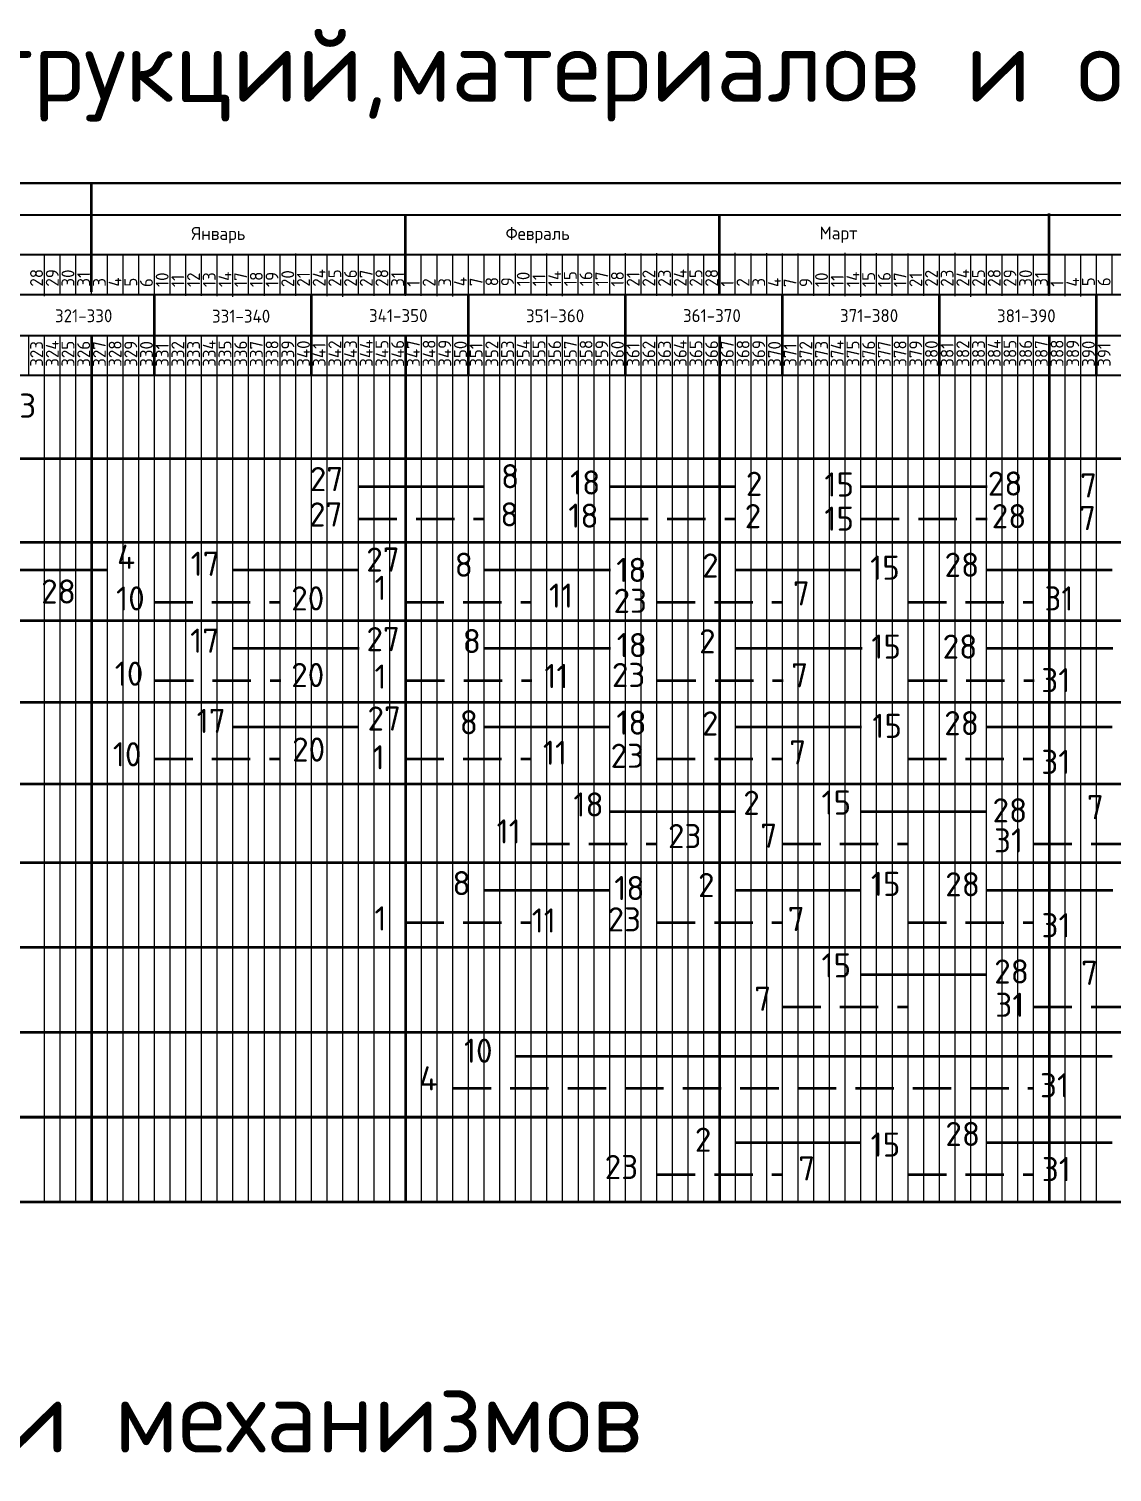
# Model space of a CAD drawing. Header units: millimetres. Extents: x -782 to 10910, y 3841 to 9763.
# Drawn here: x 3675.6 to 3765.3, y 8183.2 to 8302.7 of the extents above; entities that cross this region are included whole.
import ezdxf

# ---------------------------------------------------------------- set-up
doc = ezdxf.new("R2010")
doc.units = ezdxf.units.MM
doc.linetypes.add('HIDDEN2', pattern=[4.7625, 3.175, -1.5875])
doc.layers.add('A0-08', color=101, linetype='Continuous')
doc.styles.add('GOST-2.304_Type-B', font='GOST_Common.ttf')
doc.styles.get("Standard").update_dxf_attribs({"font": 'isocpeur.ttf'})

msp = doc.modelspace()

# ---------------------------------------------------------------- linework, layer by layer
at = {"lineweight": 50}
for p, q in [((3680.779779, 8280.950599), (3680.779779, 8289.948506)), ((3706.779717, 8280.645943), (3706.779717, 8287.327425)), ((3732.779528, 8280.684554), (3732.779528, 8287.366036)), ((3760.078627, 8280.755326), (3760.078627, 8287.436808)), ((3685.981601, 8274.012964), (3685.981601, 8280.645943)), ((3698.981601, 8274.036042), (3698.981601, 8280.669021)), ((3711.981601, 8274.005271), (3711.981601, 8280.63825)), ((3724.981601, 8274.012964), (3724.981601, 8280.645943)), ((3737.981601, 8274.012964), (3737.981601, 8280.645943)), ((3750.981601, 8274.036042), (3750.981601, 8280.669021)), ((3763.981601, 8274.005271), (3763.981601, 8280.63825)), ((3680.778891, 8277.243928), (3680.780172, 8205.511076)), ((3706.778651, 8277.408238), (3706.779933, 8205.675386)), ((3732.778526, 8277.283485), (3732.779807, 8205.550632)), ((3760.077625, 8277.354257), (3760.078906, 8205.621404)), ((3207.263072, 8267.141568), (3997.981601, 8267.144808)), ((3702.88163, 8264.837386), (3713.281601, 8264.837386)), ((3723.681601, 8264.837386), (3734.081627, 8264.837386)), ((3744.481601, 8264.837386), (3754.935724, 8264.837386)), ((3207.263041, 8260.239402), (3997.981601, 8260.239402)), ((3723.681601, 8260.241518), (3734.081627, 8260.24156)), ((3744.481601, 8260.241603), (3754.935724, 8260.241646)), ((3671.68163, 8257.933189), (3682.081601, 8257.933189)), ((3692.481601, 8257.933189), (3702.881627, 8257.933189)), ((3713.281601, 8257.933189), (3723.735724, 8257.933189)), ((3734.081627, 8257.933189), (3744.481627, 8257.933189)), ((3754.881627, 8257.933189), (3765.281601, 8257.933189)), ((3207.263072, 8253.748564), (3997.981601, 8253.748564)), ((3692.535753, 8251.442351), (3702.935724, 8251.442351)), ((3713.335724, 8251.442351), (3723.73575, 8251.442351)), ((3734.135724, 8251.442351), (3744.589848, 8251.442351)), ((3754.93575, 8251.442351), (3765.33575, 8251.442351)), ((3207.263072, 8246.983507), (3997.981601, 8246.983507)), ((3692.481655, 8244.951512), (3702.881627, 8244.951512)), ((3713.281627, 8244.951512), (3723.681653, 8244.951512)), ((3734.081627, 8244.951512), (3744.53575, 8244.951512)), ((3754.881653, 8244.951512), (3765.281653, 8244.951512)), ((3207.263072, 8240.21845), (3997.981601, 8240.22138)), ((3207.263072, 8240.21845), (3997.981601, 8240.22138)), ((3723.68163, 8237.922976), (3734.081601, 8237.922976)), ((3744.481601, 8237.922976), (3754.881627, 8237.922976)), ((3207.263072, 8233.716445), (3997.981601, 8233.716445)), ((3713.281601, 8231.410232), (3723.681573, 8231.410232)), ((3734.081573, 8231.410232), (3744.481599, 8231.410232)), ((3754.881573, 8231.410232), (3765.335696, 8231.410232)), ((3207.263072, 8226.688336), (3997.981601, 8226.691275)), ((3207.263072, 8226.688336), (3997.981601, 8226.691275)), ((3744.481601, 8224.438594), (3754.881573, 8224.438594)), ((3207.263072, 8219.660227), (3997.981601, 8219.660227)), ((3207.263072, 8219.660227), (3997.981601, 8219.660227)), ((3715.881601, 8217.680518), (3765.281573, 8217.680518)), ((3207.263072, 8212.632118), (3997.981601, 8212.635048)), ((3207.263072, 8212.632118), (3997.981601, 8212.635048)), ((3207.263072, 8212.632118), (3997.981601, 8212.632118)), ((3734.081627, 8210.53454), (3744.481599, 8210.53454)), ((3754.881599, 8210.53454), (3765.281624, 8210.53454)), ((3207.26283, 8205.604008), (3997.981601, 8205.606947)), ((3207.26283, 8205.604008), (3997.981601, 8205.606947)), ((3207.26283, 8205.604008), (3997.981601, 8205.606947)), ((3207.26283, 8205.604008), (3997.981601, 8205.606947))]:
    msp.add_line(p, q, dxfattribs=at)
at = {"lineweight": 25}
for p, q in [((3676.879906, 8280.694404), (3676.879906, 8284.018586)), ((3676.879969, 8280.589436), (3676.879969, 8283.913618)), ((3678.179906, 8280.663634), (3678.179906, 8283.987816)), ((3679.479906, 8280.668707), (3679.479906, 8283.992889)), ((3680.779843, 8280.725347), (3680.779843, 8284.04953)), ((3682.079906, 8280.668707), (3682.079906, 8283.992889)), ((3683.379843, 8280.725347), (3683.379843, 8284.04953)), ((3683.379843, 8280.707445), (3683.379843, 8284.031627)), ((3683.379906, 8280.668707), (3683.379906, 8283.992889)), ((3684.679843, 8280.725347), (3684.679843, 8284.04953)), ((3684.679906, 8280.637937), (3684.679906, 8283.962119)), ((3685.979843, 8280.694577), (3685.979843, 8284.018759)), ((3685.979843, 8280.615172), (3685.979843, 8283.939354)), ((3687.279843, 8280.663806), (3687.279843, 8283.987988)), ((3688.579843, 8280.615172), (3688.579843, 8283.939354)), ((3689.87978, 8280.743077), (3689.87978, 8284.06726)), ((3689.879843, 8280.615172), (3689.879843, 8283.939354)), ((3691.179843, 8280.584402), (3691.179843, 8283.908584)), ((3692.47978, 8280.743077), (3692.47978, 8284.06726)), ((3692.479843, 8280.553631), (3692.479843, 8283.877813)), ((3693.77978, 8280.743077), (3693.77978, 8284.06726)), ((3695.07978, 8280.712307), (3695.07978, 8284.036489)), ((3695.07978, 8280.615345), (3695.07978, 8283.939527)), ((3696.37978, 8280.681536), (3696.37978, 8284.005718)), ((3697.67978, 8280.615345), (3697.67978, 8283.939527)), ((3698.979717, 8280.760807), (3698.979717, 8284.08499)), ((3698.97978, 8280.615345), (3698.97978, 8283.939527)), ((3700.27978, 8280.584574), (3700.27978, 8283.908756)), ((3701.579717, 8280.760807), (3701.579717, 8284.08499)), ((3701.57978, 8280.553803), (3701.57978, 8283.877986)), ((3702.879717, 8280.760807), (3702.879717, 8284.08499)), ((3704.179717, 8280.730037), (3704.179717, 8284.054219)), ((3704.179717, 8280.633075), (3704.179717, 8283.957257)), ((3705.479717, 8280.699266), (3705.479717, 8284.023448)), ((3706.779717, 8280.633075), (3706.779717, 8283.957257)), ((3708.079654, 8280.76098), (3708.079654, 8284.085162)), ((3708.079717, 8280.633075), (3708.079717, 8283.957257)), ((3709.379717, 8280.602304), (3709.379717, 8283.926486)), ((3710.679654, 8280.76098), (3710.679654, 8284.085162)), ((3710.679717, 8280.571533), (3710.679717, 8283.895716)), ((3711.979654, 8280.76098), (3711.979654, 8284.085162)), ((3713.279654, 8280.730209), (3713.279654, 8284.054391)), ((3713.279654, 8280.650805), (3713.279654, 8283.974987)), ((3714.579654, 8280.699438), (3714.579654, 8284.023621)), ((3715.879654, 8280.650805), (3715.879654, 8283.974987)), ((3717.179591, 8280.77871), (3717.179591, 8284.102892)), ((3717.179654, 8280.650805), (3717.179654, 8283.974987)), ((3718.479654, 8280.620034), (3718.479654, 8283.944216)), ((3719.779591, 8280.77871), (3719.779591, 8284.102892)), ((3719.779654, 8280.589263), (3719.779654, 8283.913446)), ((3721.079591, 8280.77871), (3721.079591, 8284.102892)), ((3722.379591, 8280.747939), (3722.379591, 8284.072121)), ((3722.379591, 8280.650977), (3722.379591, 8283.975159)), ((3723.679591, 8280.717168), (3723.679591, 8284.041351)), ((3724.979591, 8280.650977), (3724.979591, 8283.975159)), ((3726.279528, 8280.79644), (3726.279528, 8284.120622)), ((3726.279591, 8280.650977), (3726.279591, 8283.975159)), ((3727.579591, 8280.620207), (3727.579591, 8283.944389)), ((3728.879528, 8280.79644), (3728.879528, 8284.120622)), ((3728.879591, 8280.589436), (3728.879591, 8283.913618)), ((3730.179528, 8280.79644), (3730.179528, 8284.120622)), ((3731.479528, 8280.765669), (3731.479528, 8284.089851)), ((3731.479528, 8280.668707), (3731.479528, 8283.992889)), ((3732.779528, 8280.734898), (3732.779528, 8284.059081)), ((3734.079528, 8280.668707), (3734.079528, 8283.992889)), ((3735.379465, 8280.796612), (3735.379465, 8284.120794)), ((3735.379528, 8280.707445), (3735.379528, 8284.031627)), ((3735.379528, 8280.668707), (3735.379528, 8283.992889)), ((3736.679528, 8280.637937), (3736.679528, 8283.962119)), ((3737.979465, 8280.796612), (3737.979465, 8284.120794)), ((3737.979528, 8280.615172), (3737.979528, 8283.939354)), ((3739.279465, 8280.796612), (3739.279465, 8284.120794)), ((3740.579465, 8280.765842), (3740.579465, 8284.090024)), ((3740.579528, 8280.615172), (3740.579528, 8283.939354)), ((3741.879465, 8280.735071), (3741.879465, 8284.059253)), ((3741.879528, 8280.615172), (3741.879528, 8283.939354)), ((3743.179528, 8280.584402), (3743.179528, 8283.908584)), ((3744.479402, 8280.814342), (3744.479402, 8284.138524)), ((3744.479528, 8280.553631), (3744.479528, 8283.877813)), ((3747.079402, 8280.814342), (3747.079402, 8284.138524)), ((3747.079466, 8280.615345), (3747.079466, 8283.939527)), ((3748.379402, 8280.814342), (3748.379402, 8284.138524)), ((3749.679402, 8280.783572), (3749.679402, 8284.107754)), ((3749.679466, 8280.615345), (3749.679466, 8283.939527)), ((3750.979402, 8280.752801), (3750.979402, 8284.076983)), ((3750.979466, 8280.615345), (3750.979466, 8283.939527)), ((3752.279466, 8280.584574), (3752.279466, 8283.908756)), ((3753.579342, 8280.691613), (3753.579342, 8284.015795)), ((3753.579466, 8280.553803), (3753.579466, 8283.877986)), ((3756.179342, 8280.691613), (3756.179342, 8284.015795)), ((3756.179402, 8280.633075), (3756.179402, 8283.957257)), ((3757.479342, 8280.691613), (3757.479342, 8284.015795)), ((3758.779342, 8280.660842), (3758.779342, 8283.985024)), ((3758.779402, 8280.633075), (3758.779402, 8283.957257)), ((3760.079342, 8280.630071), (3760.079342, 8283.954254)), ((3760.079402, 8280.633075), (3760.079402, 8283.957257)), ((3761.379402, 8280.602304), (3761.379402, 8283.926486)), ((3762.679279, 8280.691785), (3762.679279, 8284.015967)), ((3762.679402, 8280.571533), (3762.679402, 8283.895716)), ((3765.279279, 8280.691785), (3765.279279, 8284.015967)), ((3765.279339, 8280.650805), (3765.279339, 8283.974987)), ((3675.581601, 8273.997579), (3675.581601, 8277.321761)), ((3675.581601, 8273.997579), (3675.581601, 8277.321761)), ((3676.881601, 8205.605749), (3676.881601, 8277.337146)), ((3676.881601, 8273.997579), (3676.881601, 8277.321761)), ((3676.881601, 8273.997579), (3676.881601, 8277.321761)), ((3678.181601, 8273.997579), (3678.181601, 8277.337146)), ((3678.181601, 8205.605753), (3678.181601, 8277.337146)), ((3679.481601, 8205.605758), (3679.481601, 8277.337146)), ((3679.481601, 8273.982193), (3679.481601, 8277.306375)), ((3679.481601, 8273.982193), (3679.481601, 8277.306375)), ((3680.781601, 8205.605763), (3680.781601, 8277.337146)), ((3680.781601, 8273.982193), (3680.781601, 8277.306375)), ((3680.781601, 8273.982193), (3680.781601, 8277.306375)), ((3682.081601, 8205.605768), (3682.081601, 8277.337146)), ((3682.081601, 8273.982193), (3682.081601, 8277.321761)), ((3683.381601, 8205.605773), (3683.381601, 8277.337146)), ((3683.381601, 8273.966808), (3683.381601, 8277.29099)), ((3683.381601, 8273.966808), (3683.381601, 8277.29099)), ((3684.681601, 8205.605777), (3684.681601, 8277.337146)), ((3684.681601, 8273.966808), (3684.681601, 8277.29099)), ((3684.681601, 8273.966808), (3684.681601, 8277.29099)), ((3685.981601, 8205.605782), (3685.981601, 8277.337146)), ((3685.981601, 8273.966808), (3685.981601, 8277.306375)), ((3687.281601, 8205.605787), (3687.281601, 8277.337146)), ((3687.281601, 8273.982193), (3687.281601, 8277.306375)), ((3687.281601, 8273.982193), (3687.281601, 8277.306375)), ((3688.581601, 8205.605792), (3688.581601, 8277.337146)), ((3688.581601, 8273.982193), (3688.581601, 8277.306375)), ((3688.581601, 8273.982193), (3688.581601, 8277.306375)), ((3689.881601, 8205.605797), (3689.881601, 8277.337146)), ((3689.881601, 8273.982193), (3689.881601, 8277.321761)), ((3691.181601, 8205.605802), (3691.181601, 8277.337146)), ((3691.181601, 8273.982193), (3691.181601, 8277.306375)), ((3691.181601, 8273.982193), (3691.181601, 8277.306375)), ((3692.481601, 8205.605806), (3692.481601, 8277.337146)), ((3692.481601, 8273.982193), (3692.481601, 8277.306375)), ((3692.481601, 8273.982193), (3692.481601, 8277.306375)), ((3693.781601, 8205.605811), (3693.781601, 8277.337146)), ((3693.781601, 8273.982193), (3693.781601, 8277.321761)), ((3695.081601, 8205.605816), (3695.081601, 8277.337146)), ((3695.081601, 8273.982193), (3695.081601, 8277.306375)), ((3695.081601, 8273.982193), (3695.081601, 8277.306375)), ((3696.381601, 8205.605821), (3696.381601, 8277.337146)), ((3696.381601, 8273.982193), (3696.381601, 8277.306375)), ((3696.381601, 8273.982193), (3696.381601, 8277.306375)), ((3697.681601, 8205.605826), (3697.681601, 8277.337146)), ((3697.681601, 8273.982193), (3697.681601, 8277.321761)), ((3698.981601, 8205.60583), (3698.981601, 8277.337146)), ((3698.981601, 8273.982193), (3698.981601, 8277.306375)), ((3698.981601, 8273.982193), (3698.981601, 8277.306375)), ((3700.281601, 8205.605835), (3700.281601, 8277.337146)), ((3700.281601, 8273.982193), (3700.281601, 8277.306375)), ((3700.281601, 8273.982193), (3700.281601, 8277.306375)), ((3701.581601, 8205.60584), (3701.581601, 8277.337146)), ((3701.581601, 8273.982193), (3701.581601, 8277.321761)), ((3702.881601, 8274.012964), (3702.881601, 8277.337146)), ((3702.881601, 8274.012964), (3702.881601, 8277.337146)), ((3702.881601, 8205.605845), (3702.881601, 8277.337146)), ((3704.181601, 8274.012964), (3704.181601, 8277.337146)), ((3704.181601, 8274.012964), (3704.181601, 8277.337146)), ((3704.181601, 8205.60585), (3704.181601, 8277.337146)), ((3705.481601, 8274.012964), (3705.481601, 8277.352531)), ((3705.481601, 8205.605855), (3705.481601, 8277.337146)), ((3706.781601, 8205.605859), (3706.781601, 8277.337146)), ((3706.781601, 8273.997579), (3706.781601, 8277.321761)), ((3706.781601, 8273.997579), (3706.781601, 8277.321761)), ((3708.081601, 8205.605864), (3708.081601, 8277.337146)), ((3708.081601, 8273.997579), (3708.081601, 8277.321761)), ((3708.081601, 8273.997579), (3708.081601, 8277.321761)), ((3709.381601, 8273.997579), (3709.381601, 8277.337146)), ((3709.381601, 8205.605869), (3709.381601, 8277.337146)), ((3710.681601, 8274.012964), (3710.681601, 8277.337146)), ((3710.681601, 8274.012964), (3710.681601, 8277.337146)), ((3710.681601, 8205.605874), (3710.681601, 8277.337146)), ((3711.981601, 8274.012964), (3711.981601, 8277.337146)), ((3711.981601, 8274.012964), (3711.981601, 8277.337146)), ((3711.981601, 8205.605879), (3711.981601, 8277.337146)), ((3713.281601, 8274.012964), (3713.281601, 8277.352531)), ((3713.281601, 8205.605883), (3713.281601, 8277.337146)), ((3714.581601, 8274.012964), (3714.581601, 8277.337146)), ((3714.581601, 8274.012964), (3714.581601, 8277.337146)), ((3714.581601, 8205.605888), (3714.581601, 8277.337146)), ((3715.881601, 8274.012964), (3715.881601, 8277.337146)), ((3715.881601, 8274.012964), (3715.881601, 8277.337146)), ((3715.881601, 8205.605893), (3715.881601, 8277.337146)), ((3717.181601, 8274.012964), (3717.181601, 8277.352531)), ((3717.181868, 8205.605904), (3717.181601, 8277.337146)), ((3718.481601, 8274.012964), (3718.481601, 8277.337146)), ((3718.481601, 8274.012964), (3718.481601, 8277.337146)), ((3718.481601, 8205.605903), (3718.481601, 8277.337146)), ((3719.781601, 8274.012964), (3719.781601, 8277.337146)), ((3719.781601, 8274.012964), (3719.781601, 8277.337146)), ((3719.781601, 8205.605907), (3719.781601, 8277.337146)), ((3721.081601, 8274.012964), (3721.081601, 8277.352531)), ((3721.081601, 8205.605912), (3721.081601, 8277.337146)), ((3722.381601, 8274.012964), (3722.381601, 8277.337146)), ((3722.381601, 8274.012964), (3722.381601, 8277.337146)), ((3722.381601, 8205.605917), (3722.381601, 8277.337146)), ((3723.681601, 8274.012964), (3723.681601, 8277.337146)), ((3723.681601, 8274.012964), (3723.681601, 8277.337146)), ((3723.681601, 8205.605922), (3723.681601, 8277.337146)), ((3724.981601, 8274.012964), (3724.981601, 8277.352531)), ((3724.981601, 8205.605927), (3724.981601, 8277.337146)), ((3726.281601, 8274.028349), (3726.281601, 8277.352531)), ((3726.281601, 8274.028349), (3726.281601, 8277.352531)), ((3726.281601, 8205.605932), (3726.281601, 8277.337146)), ((3727.581601, 8274.028349), (3727.581601, 8277.352531)), ((3727.581601, 8274.028349), (3727.581601, 8277.352531)), ((3727.581601, 8205.605936), (3727.581601, 8277.337146)), ((3728.881601, 8274.028349), (3728.881601, 8277.367917)), ((3728.881601, 8205.605941), (3728.881601, 8277.337146)), ((3730.181601, 8274.012964), (3730.181601, 8277.337146)), ((3730.181601, 8274.012964), (3730.181601, 8277.337146)), ((3730.181601, 8205.605946), (3730.181601, 8277.337146)), ((3731.481601, 8274.012964), (3731.481601, 8277.337146)), ((3731.481601, 8274.012964), (3731.481601, 8277.337146)), ((3731.481601, 8205.605951), (3731.481601, 8277.337146)), ((3732.781601, 8274.012964), (3732.781601, 8277.352531)), ((3732.781601, 8205.605956), (3732.781601, 8277.337146)), ((3734.081601, 8274.028349), (3734.081601, 8277.352531)), ((3734.081601, 8274.028349), (3734.081601, 8277.352531)), ((3734.081601, 8205.60596), (3734.081601, 8277.337146)), ((3735.381601, 8274.028349), (3735.381601, 8277.352531)), ((3735.381601, 8274.028349), (3735.381601, 8277.352531)), ((3735.381601, 8205.605965), (3735.381601, 8277.337146)), ((3736.681601, 8274.028349), (3736.681601, 8277.367917)), ((3736.681601, 8205.60597), (3736.681601, 8277.337146)), ((3737.981601, 8274.028349), (3737.981601, 8277.352531)), ((3737.981601, 8274.028349), (3737.981601, 8277.352531)), ((3737.981601, 8205.605975), (3737.981601, 8277.337146)), ((3739.281601, 8274.028349), (3739.281601, 8277.352531)), ((3739.281601, 8274.028349), (3739.281601, 8277.352531)), ((3739.281601, 8205.60598), (3739.281601, 8277.337146)), ((3740.581601, 8274.028349), (3740.581601, 8277.367917)), ((3740.581601, 8205.605985), (3740.581601, 8277.337146)), ((3741.881601, 8274.028349), (3741.881601, 8277.352531)), ((3741.881601, 8274.028349), (3741.881601, 8277.352531)), ((3741.881601, 8205.605989), (3741.881601, 8277.337146)), ((3743.181601, 8274.028349), (3743.181601, 8277.352531)), ((3743.181601, 8274.028349), (3743.181601, 8277.352531)), ((3743.181601, 8205.605994), (3743.181601, 8277.337146)), ((3744.481601, 8274.028349), (3744.481601, 8277.367917)), ((3744.481601, 8205.605999), (3744.481601, 8277.337146)), ((3745.781601, 8274.028349), (3745.781601, 8277.352531)), ((3745.781601, 8274.028349), (3745.781601, 8277.352531)), ((3745.781601, 8205.606004), (3745.781601, 8277.337146)), ((3747.081601, 8274.028349), (3747.081601, 8277.352531)), ((3747.081601, 8274.028349), (3747.081601, 8277.352531)), ((3747.081601, 8205.606009), (3747.081601, 8277.337146)), ((3748.381601, 8274.028349), (3748.381601, 8277.367917)), ((3748.381601, 8205.606013), (3748.381601, 8277.337146)), ((3749.681601, 8274.012964), (3749.681601, 8277.337146)), ((3749.681601, 8274.012964), (3749.681601, 8277.337146)), ((3749.681601, 8205.606018), (3749.681601, 8277.337146)), ((3750.981601, 8274.012964), (3750.981601, 8277.337146)), ((3750.981601, 8274.012964), (3750.981601, 8277.337146)), ((3750.981601, 8205.606023), (3750.981601, 8277.337146)), ((3752.281601, 8274.012964), (3752.281601, 8277.352531)), ((3752.281601, 8205.606028), (3752.281601, 8277.337146)), ((3753.581601, 8205.606033), (3753.581601, 8277.337146)), ((3753.581601, 8273.997579), (3753.581601, 8277.321761)), ((3753.581601, 8273.997579), (3753.581601, 8277.321761)), ((3754.881601, 8205.606038), (3754.881601, 8277.337146)), ((3754.881601, 8273.997579), (3754.881601, 8277.321761)), ((3754.881601, 8273.997579), (3754.881601, 8277.321761)), ((3756.181601, 8273.997579), (3756.181601, 8277.337146)), ((3756.181601, 8205.606042), (3756.181601, 8277.337146)), ((3757.481601, 8274.012964), (3757.481601, 8277.337146)), ((3757.481601, 8274.012964), (3757.481601, 8277.337146)), ((3757.481601, 8205.606047), (3757.481601, 8277.337146)), ((3758.781601, 8274.012964), (3758.781601, 8277.337146)), ((3758.781601, 8274.012964), (3758.781601, 8277.337146)), ((3758.781601, 8205.606052), (3758.781601, 8277.337146)), ((3760.081601, 8274.012964), (3760.081601, 8277.352531)), ((3760.081601, 8205.606057), (3760.081601, 8277.337146)), ((3761.381601, 8274.012964), (3761.381601, 8277.337146)), ((3761.381601, 8274.012964), (3761.381601, 8277.337146)), ((3761.381601, 8205.606062), (3761.381601, 8277.337146)), ((3762.681601, 8274.012964), (3762.681601, 8277.337146)), ((3762.681601, 8274.012964), (3762.681601, 8277.337146)), ((3762.681601, 8205.606066), (3762.681601, 8277.337146)), ((3763.981601, 8274.012964), (3763.981601, 8277.352531)), ((3763.981601, 8205.606071), (3763.981601, 8277.337146))]:
    msp.add_line(p, q, dxfattribs=at)
at = {"lineweight": -3}
for p, q in [((3678.179906, 8280.699478), (3678.179843, 8284.026005)), ((3679.479843, 8280.773676), (3679.479779, 8284.100202)), ((3680.779906, 8280.699478), (3680.780686, 8284.019147)), ((3682.079843, 8280.756118), (3682.080623, 8284.075787)), ((3683.379906, 8280.68192), (3683.380687, 8284.001589)), ((3684.679843, 8280.738216), (3684.680623, 8284.057884)), ((3687.279843, 8280.645943), (3687.280623, 8283.965612)), ((3688.57978, 8280.773848), (3688.579717, 8284.100375)), ((3691.17978, 8280.773848), (3691.18056, 8284.093517)), ((3693.77978, 8280.663673), (3693.779717, 8283.9902)), ((3696.37978, 8280.646115), (3696.380561, 8283.965784)), ((3697.679717, 8280.791578), (3697.679654, 8284.118105)), ((3700.279717, 8280.791578), (3700.280497, 8284.111247)), ((3702.879717, 8280.663845), (3702.879654, 8283.990372)), ((3705.479717, 8280.663845), (3705.480498, 8283.983514)), ((3706.779654, 8280.809308), (3706.779591, 8284.135835)), ((3709.379654, 8280.79175), (3709.380434, 8284.111419)), ((3709.379717, 8280.676886), (3709.380498, 8283.996555)), ((3711.979654, 8280.681575), (3711.979591, 8284.008102)), ((3714.579654, 8280.681575), (3714.580434, 8284.001244)), ((3715.879591, 8280.80948), (3715.879528, 8284.136007)), ((3718.479591, 8280.80948), (3718.480371, 8284.129149)), ((3721.079591, 8280.699305), (3721.079528, 8284.025832)), ((3722.379591, 8280.712519), (3722.380372, 8284.032187)), ((3723.679591, 8280.681748), (3723.680372, 8284.001417)), ((3724.979528, 8280.82721), (3724.979465, 8284.153737)), ((3727.579528, 8280.82721), (3727.580308, 8284.146879)), ((3730.179528, 8280.699478), (3730.179465, 8284.026005)), ((3732.779528, 8280.699478), (3732.780309, 8284.019147)), ((3734.079465, 8280.84494), (3734.079402, 8284.171467)), ((3735.379529, 8280.68192), (3735.380309, 8284.001589)), ((3736.679465, 8280.827383), (3736.680246, 8284.147052)), ((3736.679528, 8280.738216), (3736.680309, 8284.057884)), ((3739.279528, 8280.645943), (3739.280309, 8283.965612)), ((3743.179402, 8280.845113), (3743.179339, 8284.17164)), ((3745.779402, 8280.845113), (3745.780183, 8284.164782)), ((3745.779465, 8280.663673), (3745.779402, 8283.9902)), ((3748.379466, 8280.646115), (3748.380246, 8283.965784)), ((3752.279339, 8280.862843), (3752.279276, 8284.18937)), ((3754.879402, 8280.663845), (3754.879339, 8283.990372)), ((3754.879342, 8280.722383), (3754.880122, 8284.042052)), ((3757.479402, 8280.663845), (3757.480183, 8283.983514)), ((3761.379279, 8280.740113), (3761.379216, 8284.06664)), ((3761.379403, 8280.676886), (3761.380183, 8283.996555)), ((3763.979339, 8280.681575), (3763.979276, 8284.008102)), ((3763.979279, 8280.722556), (3763.980059, 8284.042224))]:
    msp.add_line(p, q, dxfattribs=at)
at = {"linetype": 'HIDDEN2', "lineweight": 50}
for p, q in [((3702.881601, 8262.166755), (3713.281601, 8262.166755)), ((3723.681601, 8262.166755), (3734.081627, 8262.166755)), ((3744.481601, 8262.166755), (3754.935724, 8262.166755)), ((3685.981601, 8255.262558), (3696.381601, 8255.262558)), ((3706.781601, 8255.262558), (3717.181601, 8255.262558)), ((3727.581601, 8255.262558), (3737.981601, 8255.262558)), ((3748.381601, 8255.262558), (3758.781601, 8255.262558)), ((3686.035724, 8248.77172), (3696.435724, 8248.77172)), ((3706.835724, 8248.77172), (3717.235724, 8248.77172)), ((3727.635724, 8248.77172), (3738.035724, 8248.77172)), ((3748.435724, 8248.77172), (3758.835724, 8248.77172)), ((3685.981627, 8242.280882), (3696.381627, 8242.280882)), ((3706.781627, 8242.280882), (3717.181627, 8242.280882)), ((3727.581627, 8242.280882), (3737.981627, 8242.280882)), ((3748.381627, 8242.280882), (3758.781627, 8242.280882)), ((3717.181601, 8235.252346), (3727.581601, 8235.252346)), ((3737.981601, 8235.252346), (3748.381601, 8235.252346)), ((3758.781601, 8235.252346), (3769.181601, 8235.252346)), ((3706.781573, 8228.739601), (3717.181573, 8228.739601)), ((3727.581573, 8228.739601), (3737.981573, 8228.739601)), ((3748.381573, 8228.739601), (3758.781573, 8228.739601)), ((3737.981573, 8221.767963), (3748.381573, 8221.767963)), ((3758.781573, 8221.767963), (3769.181573, 8221.767963)), ((3710.681601, 8215.009887), (3758.781573, 8215.009887)), ((3727.581599, 8207.863909), (3737.981599, 8207.863909)), ((3748.381599, 8207.863909), (3758.781599, 8207.863909))]:
    msp.add_line(p, q, dxfattribs=at)
at = {"layer": 'A0-08', "color": 0, "lineweight": 40}
for p, q in [((3256.981601, 8289.948506), (3997.981601, 8289.948506)), ((3256.981601, 8289.948506), (3997.981601, 8289.948506)), ((3281.548041, 8289.948506), (3997.981601, 8289.948506)), ((3310.466995, 8289.948506), (3997.981601, 8289.948506)), ((3997.981601, 8289.948506), (3548.807486, 8289.948506)), ((3256.981601, 8287.327425), (3997.981601, 8287.327425)), ((3256.983574, 8284.057884), (3997.983574, 8284.057884)), ((3256.982794, 8280.738216), (3997.982794, 8280.738216)), ((3256.981601, 8277.337146), (3997.981601, 8277.337146)), ((3351.264167, 8277.337146), (3997.981601, 8277.352531)), ((3256.981601, 8274.043735), (3997.981601, 8274.043735))]:
    msp.add_line(p, q, dxfattribs=at)
at = {"layer": 'A0-08', "color": 0, "lineweight": 25}
msp.add_line((3732.778033, 8274.043735), (3744.747841, 8274.043735), dxfattribs=at)

# ---------------------------------------------------------------- texts
at = {"lineweight": 35, "char_height": 6}
for s, insert, width, attachment_point in [('График поступления на объект и расхода строительных конструкций,материалов и оборудованя', (3438.170849, 8302.688369), 437.78970847, 1), ('График движения основных строительных машин и механизмов', (3603.319776, 8187.044202), 299.26791316, 5)]:
    msp.add_mtext(s, dxfattribs=dict(at, insert=insert, width=width, attachment_point=attachment_point))
at = {"char_height": 2, "width": 12.36883474, "attachment_point": 5}
for s, insert in [('23', (3674.801074, 8271.532047)), ('27', (3700.229573, 8265.452472)), ('8', (3715.432438, 8265.687871)), ('18', (3721.646646, 8265.167547)), ('2', (3735.637418, 8265.06224)), ('15', (3742.685661, 8265.002487)), ('28', (3756.421204, 8265.082024)), ('7', (3763.325354, 8264.924447)), ('27', (3700.162146, 8262.523261)), ('8', (3715.375582, 8262.529977)), ('18', (3721.503086, 8262.422267)), ('2', (3735.542184, 8262.385254)), ('28', (3756.74768, 8262.383028)), ('15', (3742.6774, 8262.173655)), ('7', (3763.237849, 8262.221107)), ('4', (3683.637519, 8259.021037)), ('27', (3704.905779, 8258.787585)), ('17', (3690.177349, 8258.436939)), ('8', (3711.594677, 8258.360115)), ('18', (3725.470815, 8257.930279)), ('2', (3732.011888, 8258.295367)), ('15', (3746.469498, 8258.115889)), ('28', (3752.841781, 8258.35596)), ('1', (3704.701566, 8256.444082)), ('28', (3678.038386, 8256.142052)), ('10', (3683.990647, 8255.568295)), ('20', (3698.675103, 8255.571586)), ('11', (3719.645947, 8255.804685)), ('23', (3725.383044, 8255.375354)), ('7', (3739.546604, 8255.984382)), ('31', (3760.880291, 8255.56827)), ('17', (3690.136928, 8252.069576)), ('27', (3704.921325, 8252.200116)), ('8', (3712.2598, 8252.037831)), ('18', (3725.505995, 8251.70476)), ('2', (3731.764832, 8252.022396)), ('15', (3746.570151, 8251.582626)), ('28', (3752.684006, 8251.58175)), ('10', (3683.877557, 8249.336498)), ('20', (3698.675103, 8249.228855)), ('23', (3725.244103, 8249.23284)), ('7', (3739.412637, 8249.207909)), ('1', (3704.701598, 8249.098654)), ('11', (3719.269988, 8249.140637)), ('31', (3760.616356, 8248.803219)), ('27', (3705.008119, 8245.626227)), ('17', (3690.679278, 8245.425238)), ('8', (3712.015142, 8245.314832)), ('18', (3725.481387, 8245.288009)), ('2', (3731.991456, 8245.219022)), ('15', (3746.650282, 8245.019687)), ('28', (3752.814774, 8245.244427)), ('10', (3683.719605, 8242.66504)), ('20', (3698.752568, 8243.057505)), ('1', (3704.544923, 8242.414932)), ('11', (3719.144817, 8242.794042)), ('23', (3725.137642, 8242.54324)), ('7', (3739.250599, 8242.814447)), ('31', (3760.616381, 8242.040208)), ('18', (3721.928171, 8238.511062)), ('2', (3735.419323, 8238.65141)), ('15', (3742.439849, 8238.667982)), ('28', (3756.815019, 8238.028439)), ('7', (3763.892134, 8238.285702)), ('11', (3715.311942, 8236.278957)), ('23', (3729.889393, 8235.893391)), ('7', (3736.850754, 8235.922191)), ('31', (3756.702018, 8235.536157)), ('8', (3711.409566, 8231.996117)), ('18', (3725.307977, 8231.590517)), ('2', (3731.677061, 8231.839312)), ('15', (3746.534438, 8231.934763)), ('28', (3752.900946, 8231.902606)), ('1', (3704.701598, 8229.074169)), ('11', (3718.221805, 8228.90561)), ('23', (3724.885912, 8228.99942)), ('7', (3739.120364, 8229.029643)), ('31', (3760.637944, 8228.5101)), ('15', (3742.440915, 8225.190631)), ('28', (3756.954759, 8224.681945)), ('7', (3763.409622, 8224.566929)), ('7', (3736.350335, 8222.427757)), ('31', (3756.817506, 8221.922727)), ('10', (3712.794388, 8218.120868)), ('4', (3708.659911, 8215.829192)), ('31', (3760.509752, 8215.25689)), ('28', (3752.910985, 8211.232226)), ('2', (3731.410994, 8210.756501)), ('15', (3746.509564, 8210.348889)), ('23', (3724.651649, 8208.493187)), ('7', (3739.995142, 8208.374922)), ('31', (3760.666905, 8208.318095))]:
    msp.add_mtext(s, dxfattribs=dict(at, insert=insert))
at = {"layer": 'A0-08', "color": 0, "lineweight": 25, "style": 'GOST-2.304_Type-B'}
for s, p in [('Январь', (3689.055641, 8285.251601)), ('Февраль', (3715.055579, 8285.251601)), ('Март', (3741.055389, 8285.290212)), ('321-330', (3677.746272, 8278.436253)), ('331-340', (3690.746272, 8278.405482)), ('341-350', (3703.746272, 8278.451638)), ('351-360', (3716.746272, 8278.436253)), ('361-370', (3729.746272, 8278.451638)), ('371-380', (3742.746272, 8278.451638)), ('381-390', (3755.746272, 8278.436253))]:
    msp.add_text(s, height=1.0687328, dxfattribs=at).set_placement(p)
for s, height, p in [('28', 1.0687328, (3676.753212, 8281.38643)), ('29', 1.0687328, (3678.053212, 8281.38643)), ('30', 1.0687328, (3679.353212, 8281.38643)), ('31', 1.0687328, (3680.653212, 8281.38643)), ('10', 1.0687328, (3687.153086, 8281.350625)), ('12', 1.0687328, (3689.753086, 8281.350625)), ('13', 1.0687328, (3691.053086, 8281.350625)), ('14', 1.0687328, (3692.353086, 8281.350625)), ('17', 1.0687328, (3693.653086, 8281.350625)), ('18', 1.0687328, (3694.953086, 8281.350625)), ('19', 1.0687328, (3696.253086, 8281.350625)), ('20', 1.0687328, (3697.553086, 8281.350625)), ('21', 1.0687328, (3698.853023, 8281.381396)), ('24', 1.0687328, (3700.153023, 8281.381396)), ('25', 1.0687328, (3701.453023, 8281.381396)), ('26', 1.0687328, (3702.753023, 8281.381396)), ('27', 1.0687328, (3704.053023, 8281.381396)), ('28', 1.0687328, (3705.353023, 8281.381396)), ('31', 1.0687328, (3706.653023, 8281.381396)), ('10', 1.0687328, (3717.052897, 8281.417028)), ('14', 1.0687328, (3719.652897, 8281.417028)), ('15', 1.0687328, (3720.952897, 8281.417028)), ('16', 1.0687328, (3722.252897, 8281.417028)), ('17', 1.0687328, (3723.552897, 8281.417028)), ('18', 1.0687328, (3724.852834, 8281.38643)), ('21', 1.0687328, (3726.152834, 8281.38643)), ('22', 1.0687328, (3727.452834, 8281.38643)), ('23', 1.0687328, (3728.752834, 8281.38643)), ('24', 1.0687328, (3730.052834, 8281.38643)), ('25', 1.0687328, (3731.352834, 8281.38643)), ('28', 1.0687328, (3732.652834, 8281.38643)), ('10', 1.0687328, (3741.752771, 8281.350625)), ('14', 1.0687328, (3744.352771, 8281.350625)), ('15', 1.0687328, (3745.652771, 8281.350625)), ('16', 1.0687328, (3746.952771, 8281.350625)), ('17', 1.0687328, (3748.252771, 8281.350625)), ('22', 1.0687328, (3750.852708, 8281.381396)), ('23', 1.0687328, (3752.152708, 8281.381396)), ('24', 1.0687328, (3753.452708, 8281.381396)), ('25', 1.0687328, (3754.752708, 8281.381396)), ('28', 1.0687328, (3756.052708, 8281.381396)), ('29', 1.0687328, (3757.352708, 8281.381396)), ('30', 1.0687328, (3758.652708, 8281.381396)), ('31', 1.0687328, (3759.952708, 8281.381396)), ('3', 1.068733, (3681.953212, 8281.38643)), ('4', 1.068733, (3683.253212, 8281.38643)), ('5', 1.068733, (3684.553212, 8281.38643)), ('6', 1.068733, (3685.853086, 8281.350625)), ('11', 1.0687328, (3688.453086, 8281.350625)), ('1', 1.068733, (3707.953023, 8281.381396)), ('2', 1.068733, (3709.253023, 8281.381396)), ('3', 1.068733, (3710.553023, 8281.381396)), ('4', 1.068733, (3711.852897, 8281.417028)), ('7', 1.068733, (3713.152897, 8281.417028)), ('8', 1.068733, (3714.452897, 8281.417028)), ('9', 1.068733, (3715.752897, 8281.417028)), ('11', 1.0687328, (3718.352897, 8281.417028)), ('1', 1.068733, (3733.952834, 8281.38643)), ('2', 1.068733, (3735.252834, 8281.38643)), ('3', 1.068733, (3736.552834, 8281.38643)), ('4', 1.068733, (3737.852771, 8281.350625)), ('7', 1.068733, (3739.152771, 8281.350625)), ('9', 1.068733, (3740.452771, 8281.350625)), ('11', 1.0687328, (3743.052771, 8281.350625)), ('21', 1.0687328, (3749.552771, 8281.350625)), ('1', 1.068733, (3761.252708, 8281.381396)), ('4', 1.068733, (3762.552708, 8281.381396)), ('5', 1.068733, (3763.852582, 8281.417028)), ('6', 1.068733, (3765.152582, 8281.417028)), ('323', 1.0687328, (3676.754844, 8274.748416)), ('324', 1.0687328, (3678.054844, 8274.748416)), ('325', 1.0687328, (3679.354844, 8274.748416)), ('326', 1.0687328, (3680.654844, 8274.748416)), ('327', 1.0687328, (3681.954844, 8274.748416)), ('328', 1.0687328, (3683.254844, 8274.748416)), ('329', 1.0687328, (3684.554844, 8274.748416)), ('330', 1.0687328, (3685.854844, 8274.748416)), ('331', 1.0687328, (3687.154844, 8274.748416)), ('332', 1.0687328, (3688.454844, 8274.748416)), ('333', 1.0687328, (3689.754844, 8274.748416)), ('334', 1.0687328, (3691.054844, 8274.748416)), ('335', 1.0687328, (3692.354844, 8274.748416)), ('336', 1.0687328, (3693.654844, 8274.748416)), ('337', 1.0687328, (3694.954844, 8274.748416)), ('338', 1.0687328, (3696.254844, 8274.748416)), ('339', 1.0687328, (3697.554844, 8274.748416)), ('340', 1.0687328, (3698.854844, 8274.748416)), ('341', 1.0687328, (3700.154844, 8274.748416)), ('342', 1.0687328, (3701.454844, 8274.748416)), ('343', 1.0687328, (3702.754844, 8274.748416)), ('344', 1.0687328, (3704.054844, 8274.748416)), ('345', 1.0687328, (3705.354844, 8274.748416)), ('346', 1.0687328, (3706.654844, 8274.748416)), ('347', 1.0687328, (3707.954844, 8274.748416)), ('348', 1.0687328, (3709.254844, 8274.748416)), ('349', 1.0687328, (3710.554844, 8274.748416)), ('350', 1.0687328, (3711.854844, 8274.748416)), ('351', 1.0687328, (3713.154844, 8274.748416)), ('352', 1.0687328, (3714.454844, 8274.748416)), ('353', 1.0687328, (3715.754844, 8274.748416)), ('354', 1.0687328, (3717.054844, 8274.748416)), ('355', 1.0687328, (3718.354844, 8274.748416)), ('356', 1.0687328, (3719.654844, 8274.748416)), ('357', 1.0687328, (3720.954844, 8274.748416)), ('358', 1.0687328, (3722.254844, 8274.748416)), ('359', 1.0687328, (3723.554844, 8274.748416)), ('360', 1.0687328, (3724.854844, 8274.748416)), ('361', 1.0687328, (3726.154844, 8274.748416)), ('362', 1.0687328, (3727.454844, 8274.748416)), ('363', 1.0687328, (3728.754844, 8274.748416)), ('364', 1.0687328, (3730.054844, 8274.748416)), ('365', 1.0687328, (3731.354844, 8274.748416)), ('366', 1.0687328, (3732.654844, 8274.748416)), ('367', 1.0687328, (3733.954844, 8274.748416)), ('368', 1.0687328, (3735.254844, 8274.748416)), ('369', 1.0687328, (3736.554844, 8274.748416)), ('370', 1.0687328, (3737.854844, 8274.748416)), ('371', 1.0687328, (3739.154844, 8274.748416)), ('372', 1.0687328, (3740.454844, 8274.748416)), ('373', 1.0687328, (3741.754844, 8274.748416)), ('374', 1.0687328, (3743.054844, 8274.748416)), ('375', 1.0687328, (3744.354844, 8274.748416)), ('376', 1.0687328, (3745.654844, 8274.748416)), ('377', 1.0687328, (3746.954844, 8274.748416)), ('378', 1.0687328, (3748.254844, 8274.748416)), ('379', 1.0687328, (3749.554844, 8274.748416)), ('380', 1.0687328, (3750.854844, 8274.748416)), ('381', 1.0687328, (3752.154844, 8274.748416)), ('382', 1.0687328, (3753.454844, 8274.748416)), ('383', 1.0687328, (3754.754844, 8274.748416)), ('384', 1.0687328, (3756.054844, 8274.748416)), ('385', 1.0687328, (3757.354844, 8274.748416)), ('386', 1.0687328, (3758.654844, 8274.748416)), ('387', 1.0687328, (3759.954844, 8274.748416)), ('388', 1.0687328, (3761.254844, 8274.748416)), ('389', 1.0687328, (3762.554844, 8274.748416)), ('390', 1.0687328, (3763.854844, 8274.748416)), ('391', 1.0687328, (3765.154844, 8274.748416))]:
    msp.add_text(s, height=height, rotation=90, dxfattribs=at).set_placement(p)

doc.saveas('drawing.dxf')
